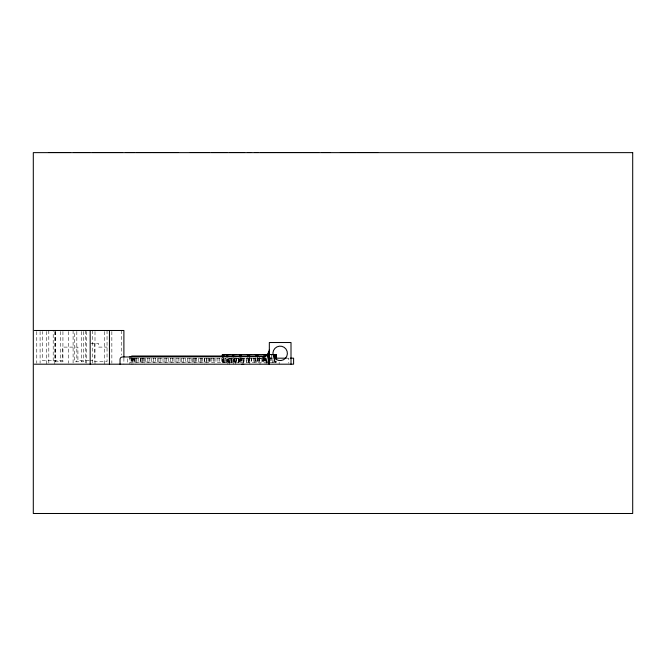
<?xml version="1.0" encoding="UTF-8"?>
<svg xmlns="http://www.w3.org/2000/svg" width="666" height="666" viewBox="0 0 666 666"><rect width="100%" height="100%" fill="white"/><g stroke="black" fill="none" stroke-linecap="round" stroke-linejoin="round"><path stroke-width="0.5" stroke-dasharray="3.33 2.5" d="M266.924 363.186L266.924 359.165L266.924 364.194M276.057 362.595L276.065 360.989M227.88 364.194L227.997 357.775M275.94 362.595L275.974 360.989M222.977 362.595L223.168 357.775M223.393 362.595L223.634 357.775M274.633 359.382L274.442 362.595M229.82 360.989L229.628 364.194L230.02 357.775M274.034 359.382L273.701 364.194M226.032 362.595L226.473 357.775M233.35 364.194L233.982 357.775M226.931 362.595L227.414 357.775M270.538 360.989L271.204 354.562L270.188 354.587M263.311 357.775L262.779 362.595L263.503 357.775M238.886 362.595L239.494 357.775M231.36 362.595L232.001 357.775M257.509 357.775L256.868 362.595M232.659 362.595L233.333 357.775M257.742 357.775L257.034 362.595M264.91 357.775L264.211 362.595M238.311 362.595L239.044 357.775M238.428 362.595L239.211 357.775M240.001 362.595L240.801 357.775M256.585 362.595L257.401 357.775M254.953 362.595L255.777 357.775M246.562 362.595L247.402 357.775M248.243 362.595L249.092 357.775M90.693 343.49L98.61 343.49L98.61 347.103L107.035 347.103M270.529 354.562L271.77 354.562M266.725 358.175L127.456 358.175L127.456 364.194M270.188 358.175L273.301 358.175M287.071 358.175L288.794 358.175L288.794 363.195M229.803 358.658L266.217 358.658M88.986 360.348L77.914 360.348L77.914 347.103L62.679 347.103L62.679 360.348L42.416 360.348L42.416 331.518M89.785 360.348L92.591 360.348M129.862 362.271L269.147 362.271M270.188 362.271L274.342 362.271L274.342 358.175M272.402 362.595L271.661 354.587L270.679 354.562L271.503 362.595M270.937 354.562L271.661 354.587M251.024 357.775L251.873 362.595M249.342 357.775L250.191 362.595M243.481 362.595L242.657 357.775M241.034 357.775L241.841 362.579M257.634 357.775L258.433 362.595M259.224 357.775L260.006 362.595M259.382 357.775L260.364 364.194M240.709 357.775L241.4 362.595M235.656 362.595L234.931 357.775M234.224 362.595L233.525 357.775M265.101 357.775L265.776 362.595M266.65 359.382L267.074 362.595M240.925 357.775L241.567 362.595M258.941 357.775L259.748 364.194M229.154 362.595L228.605 357.775M235.831 364.194L235.123 357.775M228.072 362.595L227.556 357.775M264.452 357.775L265.085 364.194M231.127 362.595L230.769 357.775M224.617 362.595L224.292 357.775M223.992 362.595L223.709 357.775M274.966 360.989L275.041 362.595M275.399 360.989L275.458 362.595M228.43 362.595L228.272 357.775M222.494 362.595L222.419 357.775L222.377 362.595M279.162 362.187L279.162 364.194M271.836 356.735L271.836 358.175M266.691 359.382L266.691 363.236M265.717 358.05L265.717 363.17M264.519 357.517L264.519 363.245M263.669 358.658L263.669 364.194M262.421 358.058L262.421 363.17M261.88 358.416L261.88 363.236M259.199 358.058L259.191 363.27M258.858 358.416L258.858 363.236M257.226 358.058L257.226 363.17M255.744 358.058L255.744 363.17M254.637 358.658L254.637 363.27M253.771 358.058L253.771 363.17M251.631 358.058L251.631 363.17M249.883 355.586L249.825 364.194M249.658 358.058L249.658 363.17M248.609 358.658L248.609 363.27M248.185 358.058L248.185 363.17M246.212 358.058L246.212 363.17M244.072 358.058L244.072 363.17M243.798 358.658L243.798 363.27M242.099 358.058L242.099 363.17M240.617 358.058L240.617 363.17M239.577 358.416L239.577 363.236M239.244 358.658L239.244 363.27M238.644 358.058L238.644 363.17M236.555 358.416L236.555 363.236M236.505 358.058L236.505 363.17M234.765 358.658L234.765 363.27M234.532 358.058L234.532 363.17M233.05 358.058L233.05 363.17M231.743 358.416L231.743 363.236M231.077 358.058L231.077 363.17M228.938 358.058L228.938 363.17M226.964 358.058L226.964 363.17M225.491 358.058L225.491 363.17M223.518 358.058L223.518 363.17M221.378 358.058L221.378 363.17M219.405 358.058L219.405 363.17M217.924 358.058L217.924 363.17M215.95 358.058L215.95 363.17M214.144 358.175L214.144 364.194M213.811 358.058L213.811 363.17M211.838 358.058L211.838 363.17M210.356 358.058L210.356 363.17M209.324 358.175L209.324 363.195M209.166 358.175L209.166 362.029L133.308 362.029L133.308 358.175M208.383 358.058L208.383 363.17M206.918 358.175L206.918 364.194M206.244 358.058L206.244 363.17M204.512 358.175L204.512 364.194M204.271 358.058L204.271 363.17M202.789 358.058L202.789 363.17M201.157 358.175L201.157 362.029M200.824 358.058L200.824 363.17M198.676 358.058L198.676 363.17M196.711 358.058L196.711 363.17M195.23 358.058L195.23 363.17M194.88 358.175L194.88 364.194M193.257 358.058L193.257 363.17M192.474 358.175L192.474 364.194M191.117 358.058L191.117 363.17M189.144 358.058L189.144 363.17M187.662 358.058L187.662 363.17M185.689 358.058L185.689 363.17M183.55 358.058L183.55 363.17M181.577 358.058L181.577 363.17M180.095 358.058L180.095 363.17M178.122 358.058L178.122 363.17M175.982 358.058L175.982 363.17M174.009 358.058L174.009 363.17M172.536 358.058L172.536 363.17M170.563 358.058L170.563 363.17M168.423 358.058L168.423 363.17M166.45 358.058L166.45 363.17M164.968 358.058L164.968 363.17M162.995 358.058L162.995 363.17M160.856 358.058L160.856 363.17M158.883 358.058L158.883 363.17M157.401 358.058L157.401 363.17M155.428 358.058L155.428 363.17M153.288 358.058L153.288 363.17M151.315 358.058L151.315 363.17M149.833 358.058L149.833 363.17M147.869 358.058L147.869 363.17M145.721 358.058L145.721 363.17M144.314 358.175L144.314 364.194M143.756 358.058L143.756 363.17M142.274 358.058L142.274 363.17M141.9 358.175L141.9 363.195M140.601 358.175L140.601 362.029M140.301 358.058L140.301 363.17M138.162 358.058L138.162 363.17M136.189 358.058L136.189 363.17M135.881 358.175L135.881 364.194M134.707 358.058L134.707 363.17M134.482 358.008L134.482 363.161M133.283 358.008L133.283 364.194M132.734 358.058L132.734 363.17M132.268 358.175L132.268 364.194M132.076 358.008L132.076 364.194M131.668 358.058L131.668 364.194M131.069 358.175L131.069 364.194M129.862 356.735L129.862 364.194M123.893 358.067L123.893 364.194M121.487 330.486L121.487 355.003M111.855 331.51L111.855 363.178M107.035 330.486L107.035 361.546L94.664 361.546L94.664 343.49M104.629 331.51L104.629 364.194M94.997 331.51L94.997 364.194M92.591 330.486L92.591 364.194M86.588 331.51L86.588 363.236M85.365 330.486L85.365 363.178M83.466 331.493L83.466 361.788L74.6 361.788L74.6 331.493M81.252 331.493L81.252 361.788M76.823 331.493L76.823 361.788M73.094 330.486L73.094 363.195M68.282 331.51L68.282 363.195M62.929 331.493L62.929 361.788L53.197 361.788L53.197 331.493M60.448 331.493L60.548 361.788M55.678 331.493L55.678 361.788M55.586 331.493L55.586 361.788M54.795 331.51L54.795 364.194M48.809 330.486L48.809 363.178M46.404 331.51L46.404 364.194M40.093 331.51L40.093 363.178M36.772 331.51L36.772 363.178"/><path stroke-width="1" d="M276.015 357.775L276.074 354.562L276.074 357.775M223.21 356.976L223.31 354.587L223.809 354.562L223.676 356.976M274.725 357.775L274.892 354.562L272.852 354.562M274.142 357.775L274.35 354.587M269.247 350.882L267.216 354.853L269.33 364.194L269.33 349.75M226.548 356.976L226.773 354.587L227.497 354.562M227.497 356.976L227.755 354.562L226.773 354.587M232.109 356.976L232.717 354.562M265.018 356.976L265.359 354.562L262.654 354.562M233.45 356.976L233.791 354.562L232.434 354.587M263.619 356.976L263.977 354.587M239.344 356.976L239.735 354.587L241.342 354.562L240.934 356.976M257.534 356.976L257.942 354.562L255.286 354.562M255.91 356.976L256.318 354.587M247.544 356.976L247.968 354.587L249.658 354.562L249.234 356.976M266.616 355.394L264.668 356.501L266.916 355.136L265.925 355.885M264.344 356.618L122.444 356.976A2.406 2.406 0 0 0 120.038 359.382L120.038 364.194M258.891 354.562L257.093 354.562M241.916 364.194L243.764 364.194M251.115 354.562L248.776 354.562M223.31 354.587L224.409 354.562M223.751 354.562L222.386 354.587L222.361 356.976L222.386 354.587L268.423 354.562M235.781 354.562L233.075 354.562M225.583 354.562L223.535 354.562M229.728 354.562L227.231 354.562M48.593 152.506L70.438 152.506M73.984 152.506L89.702 152.506M92.374 152.506L106.144 152.506M107.384 152.506L122.561 152.506M126.065 152.506L134.149 152.506M136.355 152.506L150.982 152.506M153.105 152.506L168.59 152.506M170.221 152.506L177.947 152.506M190.309 152.506L209.241 152.506M211.58 152.506L226.748 152.506M229.961 152.506L244.589 152.506M247.927 152.506L250.724 152.506M254.911 152.506L257.75 152.506M260.839 152.506L275.058 152.506M277.081 152.506L292.79 152.506M293.831 152.506L301.556 152.506M303.221 152.506L318.706 152.506M322.103 152.506L330.186 152.506M340.376 152.506L355.736 152.506M357.7 152.506L377.714 152.506M34.357 330.486L123.893 330.486L123.893 357.043M272.536 354.562L276.074 354.562L274.683 354.562M131.668 356.01L262.421 356.01M129.862 356.735L131.935 356.735M262.512 356.735L264.585 356.735M273.784 358.175L286.38 358.175M290.318 358.175L293.606 358.175L293.606 364.194L34.357 364.194M264.643 354.562L265.717 354.562M274.026 354.562L275.116 354.587L274.617 354.562M247.319 354.562L247.968 354.587M267.957 353.996L269.33 364.194L269.33 342.524L291.009 342.524L291.009 364.194M268.548 353.03L269.33 364.194L268.981 351.981M109.449 330.486L109.449 364.194M90.185 330.486L90.185 364.194M267.216 354.853A7.226 7.226 0 0 1 262.113 356.976M632.7 152.631L33.3 152.631L33.3 513.494L632.7 513.494L632.7 152.631M276.182 359.39A7.226 7.226 0 0 0 287.379 353.796A7.226 7.226 0 0 0 276.939 346.894A7.226 7.226 0 0 0 276.182 359.39"/></g></svg>
